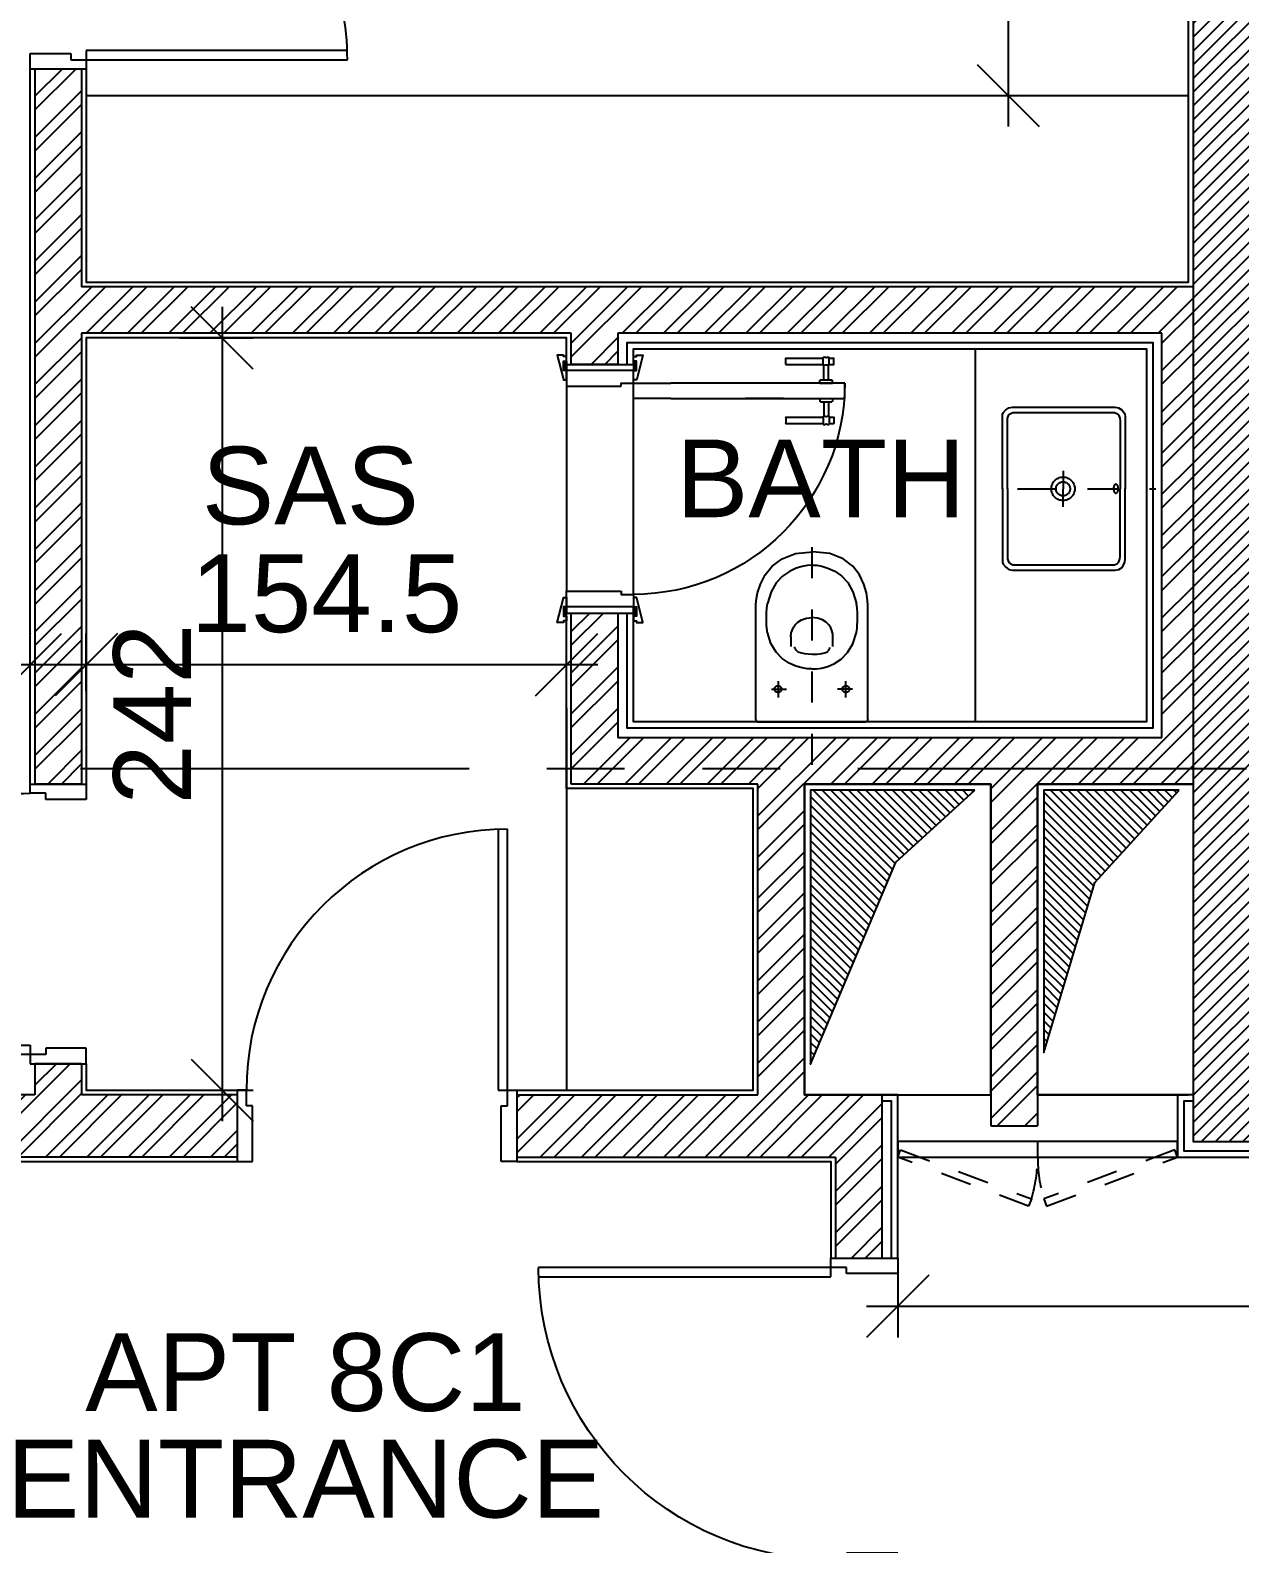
# Model space of a CAD drawing. Extents: x 83 to 143.2, y -2.6 to 70.8.
# Drawn here: x 99.488 to 103.378, y 10.356 to 15.225 of the extents above; entities that cross this region are included whole.
import ezdxf
from ezdxf.enums import TextEntityAlignment as Align

# ---------------------------------------------------------------- set-up
doc = ezdxf.new("R2010")
doc.units = 0
doc.header["$MEASUREMENT"] = 0
doc.header["$PDMODE"] = 3
doc.header["$PDSIZE"] = 0.3
for name, pattern in [('AXIS_100$0$A-AXIS$0$PHANTOM', [2.5, 1.25, -0.25, 0.25, -0.25, 0.25, -0.25]), ('CENTER', [2, 1.25, -0.25, 0.25, -0.25]), ('DASHDOTX2', [50.8, 25.4, -12.7, 0, -12.7]), ('HIDDEN2', [0.1875, 0.125, -0.0625])]:
    doc.linetypes.add(name, pattern=pattern)
doc.layers.get('0').update_dxf_attribs({"linetype": 'CONTINUOUS'})
doc.layers.get('DEFPOINTS').update_dxf_attribs({"linetype": 'CONTINUOUS'})
for name, color, linetype in [('A-AXIS-SANITARY', 10, 'DASHDOTX2'), ('A-closet', 252, 'CONTINUOUS'), ('a-dim', 3, 'CONTINUOUS'), ('A-DOORS', 1, 'CONTINUOUS'), ('A-FLOR-PFIX', 61, 'CONTINUOUS'), ('A-HATCH-CONC', 8, 'CONTINUOUS'), ('A-HATCH-WALL', 8, 'CONTINUOUS'), ('A-NOMENCLATURE', 3, 'CONTINUOUS'), ('A-PLASTER', 8, 'CONTINUOUS'), ('A-PORTE', 1, 'CONTINUOUS'), ('A-proj-wood', 5, 'CONTINUOUS'), ('A-PROJECTION', 9, 'CONTINUOUS'), ('A-SANIT', 95, 'CONTINUOUS'), ('A-sect-marble', 1, 'CONTINUOUS'), ('A-SECT-TILE', 12, 'CONTINUOUS'), ('a-shaft', 251, 'CONTINUOUS'), ('A-WALL', 4, 'CONTINUOUS'), ('AXIS_100$0$A-AXIS-100', 10, 'AXIS_100$0$A-AXIS$0$PHANTOM'), ('S-8TH$0$A-SHAFT 7-8', 8, 'CONTINUOUS'), ('S-8TH$0$A-STR 7-8TH', 2, 'CONTINUOUS')]:
    doc.layers.add(name, color=color, linetype=linetype)
doc.styles.add('A100-STEXT', font='ARIAL.TTF', dxfattribs={"height": 0.25})
doc.dimstyles.new('A100-DIM', dxfattribs={"dimtxt": 0.25, "dimasz": 0.2, "dimexe": 0.1, "dimexo": 0.3, "dimgap": 0.1, "dimtad": 1, "dimlfac": 100, "dimrnd": 0.5, "dimdsep": 46, "dimtxsty": 'A100-STEXT', "dimblk1": 'OBLIQUE', "dimblk2": 'OBLIQUE', "dimsah": 1, "dimcen": -0.05, "dimdle": 0.1, "dimclrd": 15, "dimclre": 15, "dimclrt": 256, "dimadec": 0, "dimazin": 0, "dimtfac": 0.28, "dimtix": 1, "dimtmove": 2, "dimatfit": 3, "dimldrblk": 'OBLIQUE', "dimfxl": 0, "dimtolj": 1, "dimarcsym": 0})
pattern_1 = [(45, (91.64942, -3e-10), (-0.06629126, 0.06629126), []), (45, (91.69362, -3e-10), (-0.06629126, 0.06629126), [])]
pattern_2 = [(315, (91.649424, -3e-10), (0.014142136, 0.014142136), [])]

# ---------------------------------------------------------------- blocks, each defined once
blk = doc.blocks.new('P90E18D')
at = {"layer": 'A-PORTE'}
for p, q in [((0, 0), (0.05, 0)), ((0, -0.18), (0, 0)), ((0.05, 0), (0.05, -0.13)), ((0.9, 0), (0.85, 0)), ((0.85, 0), (0.85, -0.13)), ((0.9, -0.18), (0.9, 0)), ((0.05, -0.13), (0.03, -0.13)), ((0.03, -0.13), (0.03, -0.18)), ((0.85, -0.13), (0.87, -0.13)), ((0.87, -0.13), (0.87, -0.18)), ((0.03, -0.18), (0, -0.18)), ((0.06, -0.18), (0.02, -0.18)), ((0.03, -0.18), (0.03, -1.02)), ((0.06, -1.02), (0.06, -0.18)), ((0.87, -0.18), (0.9, -0.18))]:
    blk.add_line(p, q, dxfattribs=at)
blk.add_arc((0.03, -0.18), 0.84, 270, 360, dxfattribs=at)
blk = doc.blocks.new('P90E23D')
at = {"layer": 'A-PORTE'}
for p, q in [((0, 0), (0, -0.05)), ((0.23, 0), (0, 0)), ((0.23, -0.03), (0.23, 0)), ((0.18, -0.05), (0.18, -0.03)), ((0.18, -0.03), (0.23, -0.03)), ((0, -0.05), (0.18, -0.05)), ((0, -0.9), (0, -0.85)), ((0, -0.85), (0.18, -0.85)), ((0.18, -0.85), (0.18, -0.87)), ((0.18, -0.87), (0.23, -0.87)), ((1.07, -0.84), (0.23, -0.84)), ((0.23, -0.84), (0.23, -0.88)), ((0.23, -0.87), (1.07, -0.87)), ((0.23, -0.87), (0.23, -0.9)), ((0.23, -0.9), (0, -0.9))]:
    blk.add_line(p, q, dxfattribs=at)
blk.add_arc((0.23, -0.87), 0.84, 0, 90, dxfattribs=at)
blk = doc.blocks.new('P100E21.5D')
at = {"layer": 'A-PORTE'}
for p, q in [((0.03, 0.215), (0.03, 1.155)), ((0.06, 1.155), (0.06, 0.215)), ((0.03, 0.215), (0, 0.215)), ((0, 0.215), (0, 0)), ((0.06, 0.215), (0.02, 0.215)), ((0.03, 0.165), (0.03, 0.215)), ((0.97, 0.215), (1, 0.215)), ((0.97, 0.165), (0.97, 0.215)), ((1, 0.215), (1, 0)), ((0.05, 0.165), (0.03, 0.165)), ((0.05, 0), (0.05, 0.165)), ((0.95, 0), (0.95, 0.165)), ((0.95, 0.165), (0.97, 0.165)), ((0, 0), (0.05, 0)), ((1, 0), (0.95, 0))]:
    blk.add_line(p, q, dxfattribs=at)
blk.add_arc((0.03, 0.215), 0.94, 0, 90, dxfattribs=at)
blk = doc.blocks.new('A$C3DEF75EA')
at = {"layer": 'A-DOORS'}
for p, q in [((-0.19, 0.63), (-0.19, 0.6445)), ((-0.1705, 0.645), (-0.1895, 0.645)), ((-0.17, 0.63), (-0.17, 0.6445)), ((-0.12, 0.602), (-0.12, 0.638)), ((-0.11, 0.64), (-0.118, 0.64)), ((-0.11, 0.68), (-0.06, 0.68)), ((-0.11, 0.56), (-0.11, 0.68)), ((-0.11, 0.6), (-0.11, 0.64)), ((-0.06, 0.68), (-0.06, 0.56)), ((-0.06, 0.64), (-0.052, 0.64)), ((-0.06, 0.6), (-0.06, 0.64)), ((-0.05, 0.602), (-0.05, 0.638)), ((0, 0.63), (0, 0.6445)), ((0.0005, 0.645), (0.0195, 0.645)), ((0.02, 0.63), (0.02, 0.6445)), ((-0.167, 0.63), (-0.193, 0.63)), ((-0.193, 0.625), (-0.193, 0.63)), ((-0.193, 0.61), (-0.193, 0.615)), ((-0.167, 0.61), (-0.193, 0.61)), ((-0.19, 0.4905), (-0.19, 0.61)), ((-0.17, 0.4905), (-0.17, 0.61)), ((-0.167, 0.6275), (-0.167, 0.63)), ((-0.12, 0.6275), (-0.167, 0.6275)), ((-0.167, 0.61), (-0.167, 0.6125)), ((-0.12, 0.6125), (-0.167, 0.6125)), ((-0.11, 0.6), (-0.118, 0.6)), ((-0.06, 0.6), (-0.052, 0.6)), ((-0.05, 0.6275), (-0.003, 0.6275)), ((-0.05, 0.6125), (-0.003, 0.6125)), ((-0.003, 0.63), (0.023, 0.63)), ((-0.003, 0.6275), (-0.003, 0.63)), ((-0.003, 0.61), (-0.003, 0.6125)), ((-0.003, 0.61), (0.023, 0.61)), ((0, 0.4905), (0, 0.61)), ((0.02, 0.4905), (0.02, 0.61)), ((0.023, 0.625), (0.023, 0.63)), ((0.023, 0.61), (0.023, 0.615)), ((-0.11, 0.12), (-0.11, 0.56)), ((-0.06, 0.56), (-0.06, 0.12)), ((-0.1705, 0.49), (-0.1895, 0.49)), ((0.0005, 0.49), (0.0195, 0.49)), ((-0.11, 0.483), (-0.11, 0.36)), ((-0.06, 0.483), (-0.06, 0.36)), ((-0.11, 0.12), (-0.11, 0)), ((-0.06, 0), (-0.06, 0.12)), ((-0.809, 0), (-0.781, 0.009)), ((-0.809, 0.009), (-0.781, 0)), ((0.009, 0), (-0.019, 0.009)), ((0.009, 0.009), (-0.019, 0)), ((-0.11, 0), (-0.06, 0)), ((-0.809, -0.215), (-0.781, -0.224)), ((-0.809, -0.224), (-0.781, -0.215)), ((0.009, -0.215), (-0.019, -0.224)), ((0.009, -0.224), (-0.019, -0.215))]:
    blk.add_line(p, q, dxfattribs=at)
at = {"layer": 'A-DOORS', "color": 8}
for p, q in [((-0.74, 0), (-0.06, 0)), ((-0.07, -0.215), (-0.73, -0.215))]:
    blk.add_line(p, q, dxfattribs=at)
at = {"layer": 'A-DOORS'}
for points in [[(-0.81, 0), (-0.825, 0), (-0.825, 0.01), (-0.83, 0.01), (-0.83, 0.03), (-0.7518, 0.0104, -0.381769), (-0.75, 0.0084), (-0.75, 0), (-0.78, 0), (-0.78, 0.01), (-0.81, 0.01), (-0.81, 0)], [(0.01, 0), (0.025, 0), (0.025, 0.01), (0.03, 0.01), (0.03, 0.03), (-0.0482, 0.0104, 0.381769), (-0.05, 0.0084), (-0.05, 0), (-0.02, 0), (-0.02, 0.01), (0.01, 0.01), (0.01, 0)], [(-0.81, -0.215), (-0.825, -0.215), (-0.825, -0.225), (-0.83, -0.225), (-0.83, -0.245), (-0.7518, -0.2254, 0.381769), (-0.75, -0.2234), (-0.75, -0.215), (-0.78, -0.215), (-0.78, -0.225), (-0.81, -0.225), (-0.81, -0.215)], [(0.01, -0.215), (0.025, -0.215), (0.025, -0.225), (0.03, -0.225), (0.03, -0.245), (-0.0482, -0.2254, -0.381769), (-0.05, -0.2234), (-0.05, -0.215), (-0.02, -0.215), (-0.02, -0.225), (0.01, -0.225), (0.01, -0.215)]]:
    blk.add_lwpolyline(points, format="xyb", dxfattribs=at)
for points in [[(-0.809, 0), (-0.781, 0), (-0.781, 0.009), (-0.809, 0.009)], [(0.009, 0), (-0.019, 0), (-0.019, 0.009), (0.009, 0.009)], [(-0.809, -0.215), (-0.781, -0.215), (-0.781, -0.224), (-0.809, -0.224)], [(0.009, -0.215), (-0.019, -0.215), (-0.019, -0.224), (0.009, -0.224)]]:
    blk.add_lwpolyline(points, close=True, dxfattribs=at)
for points in [[(-0.8, -0.215), (-0.8, 0), (-0.78, 0), (-0.78, -0.215), (-0.8, -0.215)], [(-0.73, -0.04), (-0.74, -0.04), (-0.74, 0), (-0.78, 0)], [(-0.78, 0), (-0.78, -0.215), (-0.73, -0.215), (-0.73, -0.04)], [(0, -0.215), (0, 0), (-0.02, 0), (-0.02, -0.215), (0, -0.215)], [(-0.07, -0.04), (-0.06, -0.04), (-0.06, 0), (-0.02, 0)], [(-0.02, 0), (-0.02, -0.215), (-0.07, -0.215), (-0.07, -0.04)]]:
    blk.add_lwpolyline(points, dxfattribs=at)
blk.add_arc((-0.0597, -0.0003), 0.6803, 90.0254, 179.9746, dxfattribs=at)
for centre, major_axis, start_param, end_param in [((-0.1895, 0.6445), (-0.000354, 0.000354), -0.785398, 0.785398), ((-0.1705, 0.6445), (0.000354, 0.000354), 5.497787, 7.068583), ((-0.118, 0.638), (-0.00141, 0.00141), -0.785398, 0.785398), ((-0.052, 0.638), (0.00141, 0.00141), 5.497787, 7.068583), ((0.0005, 0.6445), (-0.000354, 0.000354), -0.785398, 0.785398), ((0.0195, 0.6445), (0.000354, 0.000354), 5.497787, 7.068583), ((-0.2006, 0.62), (0.00642, 0.00642), 4.914874, 6.080701), ((-0.149, 0.62), (0.0138, 0.0138), 1.961403, 2.750986), ((-0.118, 0.602), (0.00141, 0.00141), 2.356194, 3.926991), ((-0.052, 0.602), (-0.00141, 0.00141), 2.356194, 3.926991), ((-0.021, 0.62), (0.0138, 0.0138), 5.102996, 5.892578), ((0.0306, 0.62), (0.00642, 0.00642), 1.773281, 2.939108), ((-0.1895, 0.4905), (0.000354, 0.000354), 2.356194, 3.926991), ((-0.1705, 0.4905), (-0.000354, 0.000354), 2.356194, 3.926991), ((0.0005, 0.4905), (0.000354, 0.000354), 2.356194, 3.926991), ((0.0195, 0.4905), (-0.000354, 0.000354), 2.356194, 3.926991)]:
    blk.add_ellipse(centre, major_axis=major_axis, ratio=1, start_param=start_param, end_param=end_param, dxfattribs=at)
blk = doc.blocks.new('A$C4412624D')
for points in [[(-363.316505, 205.931824, 0), (-369.377186, 205.812927, 0), (-385.619804, 204.401184, 0), (-409.135235, 200.113983, 0), (-437.014357, 191.368836, 0), (-466.348038, 176.583069, 0), (-494.227158, 154.174194, 0), (-517.742592, 122.559601, 0), (-533.985207, 80.156738, 0), (-540.045876, 25.382996, 0)], [(-7.305237, 205.931824, 0), (-19.51413, 205.931824, 0), (-52.233948, 205.931824, 0), (-99.604431, 205.931824, 0), (-155.76532, 205.931824, 0), (-214.856354, 205.931793, 0), (-271.017242, 205.931793, 0), (-318.387726, 205.931793, 0), (-351.107536, 205.931763, 0), (-363.316406, 205.931763, 0)], [(-7.305237, 205.931824, 0), (-7.054718, 205.891724, 0), (-6.383331, 205.746399, 0), (-5.411285, 205.458283, 0), (-4.258881, 204.989777, 0), (-3.046356, 204.303314, 0), (-1.893951, 203.361298, 0), (-0.921936, 202.126221, 0), (-0.250519, 200.560455, 0), (0, 198.626465, 0)], [(-0.000031, 198.626618, 0), (-0.000031, 186.942688, 0), (-0.000031, 155.629791, 0), (-0.000031, 110.296204, 0), (-0.000031, 56.550171, 0), (0, 0, 0), (0, -53.746025, 0), (0, -99.079628, 0), (0.000031, -130.392528, 0), (0.000031, -142.076446, 0)], [(-497.934326, 27.701111, 0), (-497.803253, 31.697464, 0), (-496.723526, 42.562134, 0), (-493.665352, 58.608521, 0), (-487.598946, 78.150055, 0), (-477.494526, 99.500153, 0), (-462.322313, 120.972229, 0), (-441.052518, 140.879669, 0), (-412.655359, 157.53595, 0), (-376.101051, 169.254425, 0)], [(-283.871368, 169.254578, 0), (-285.531082, 169.495087, 0), (-290.24971, 170.096344, 0), (-297.636414, 170.87796, 0), (-307.300392, 171.659577, 0), (-318.850838, 172.260834, 0), (-331.896935, 172.501343, 0), (-346.047874, 172.200714, 0), (-360.912849, 171.17862, 0), (-376.101044, 169.254608, 0)], [(-167.899292, 27.713638, 0), (-167.94632, 31.783478, 0), (-168.779755, 42.831787, 0), (-171.43811, 59.116745, 0), (-176.960022, 78.896546, 0), (-186.383972, 100.429382, 0), (-200.748535, 121.973389, 0), (-221.092255, 141.786835, 0), (-248.453674, 158.127808, 0), (-283.871368, 169.254547, 0)], [(-93.019531, 135.467438, 0), (-93.196075, 137.437134, 0), (-93.705109, 139.291046, 0), (-94.515656, 140.998169, 0), (-95.596771, 142.527588, 0), (-96.917511, 143.848328, 0), (-98.446899, 144.929444, 0), (-100.154022, 145.740021, 0), (-102.007935, 146.249054, 0), (-103.977631, 146.425629, 0), (-103.977631, 146.425537, 0), (-105.947327, 146.248993, 0), (-107.801239, 145.73996, 0), (-109.508362, 144.929413, 0), (-111.03775, 143.848328, 0), (-112.358459, 142.527588, 0), (-113.439575, 140.99823, 0), (-114.250092, 139.291107, 0), (-114.759094, 137.437256, 0), (-114.935638, 135.46759, 0), (-114.93573, 135.467438, 0), (-114.759186, 133.497742, 0), (-114.250153, 131.643829, 0), (-113.439606, 129.936707, 0), (-112.35849, 128.407288, 0), (-111.03775, 127.086548, 0), (-109.508362, 126.005432, 0), (-107.801239, 125.194855, 0), (-105.947327, 124.685822, 0), (-103.977631, 124.509247, 0), (-103.977631, 124.509339, 0), (-102.007935, 124.685883, 0), (-100.154022, 125.194916, 0), (-98.446899, 126.005463, 0), (-96.917511, 127.086548, 0), (-95.596802, 128.407288, 0), (-94.515686, 129.936646, 0), (-93.70517, 131.643768, 0), (-93.196167, 133.49762, 0), (-93.019623, 135.467285, 0)], [(-103.977631, 156.470307, 0), (-103.977631, 154.841889, 0), (-103.977631, 150.477722, 0), (-103.977631, 144.159454, 0), (-103.977631, 136.668732, 0), (-103.977661, 128.787171, 0), (-103.977661, 121.296448, 0), (-103.977661, 114.97818, 0), (-103.977692, 110.614014, 0), (-103.977692, 108.985626, 0)], [(-128.633087, 134.554077, 0), (-126.879395, 134.554077, 0), (-122.179504, 134.554077, 0), (-115.375183, 134.554077, 0), (-107.308197, 134.554077, 0), (-98.820343, 134.554108, 0), (-90.753357, 134.554108, 0), (-83.949036, 134.554108, 0), (-79.249146, 134.554138, 0), (-77.495453, 134.554138, 0)], [(-239.127029, 93.496338, 0), (-244.453003, 93.570557, 0), (-249.945557, 93.674713, 0), (-255.392944, 93.798554, 0), (-260.583328, 93.931671, 0), (-265.304947, 94.063751, 0), (-269.345993, 94.184479, 0), (-272.494675, 94.283508, 0), (-274.5392, 94.350495, 0), (-275.267776, 94.375122, 0), (-275.267746, 94.375122, 0), (-277.177994, 94.160919, 0), (-282.297455, 93.202637, 0), (-289.709213, 91.026795, 0), (-298.496338, 87.159912, 0), (-307.741928, 81.128479, 0), (-316.529068, 72.45903, 0), (-323.940826, 60.67807, 0), (-329.060295, 45.312103, 0), (-330.970551, 25.887634, 0)], [(-222.988953, 73.828949, 0), (-223.338638, 74.133179, 0), (-224.304276, 74.948532, 0), (-225.760712, 76.128952, 0), (-227.582809, 77.528443, 0), (-229.645447, 79.000946, 0), (-231.823486, 80.400421, 0), (-233.99176, 81.580872, 0), (-236.025146, 82.39621, 0), (-237.798523, 82.70047, 0)], [(-222.988953, 73.828949, 0), (-222.415253, 72.286972, 0), (-220.969742, 67.851441, 0), (-219.065781, 60.807938, 0), (-217.11673, 51.442078, 0), (-215.53595, 40.039414, 0), (-214.736816, 26.885574, 0), (-215.132675, 12.266113, 0), (-217.136887, -3.533356, 0), (-221.162842, -20.227234, 0)], [(-363.316505, -149.381658, 0), (-369.377186, -149.461094, 0), (-385.619804, -148.580885, 0), (-409.135235, -145.063267, 0), (-437.014357, -137.230472, 0), (-466.348038, -123.404728, 0), (-494.227158, -101.908272, 0), (-517.742592, -71.063339, 0), (-533.985207, -29.192154, 0), (-540.045876, 25.383057, 0)], [(-497.934326, 27.701111, 0), (-497.877174, 23.658875, 0), (-496.982231, 12.679642, 0), (-494.164284, -3.515335, 0), (-488.338104, -23.204819, 0), (-478.41848, -44.667587, 0), (-463.320183, -66.182388, 0), (-441.957998, -86.028, 0), (-413.246702, -102.483177, 0), (-376.101074, -113.826691, 0)], [(-239.127029, -38.068466, 0), (-244.453003, -38.14267, 0), (-249.945557, -38.246841, 0), (-255.392944, -38.370651, 0), (-260.583328, -38.503769, 0), (-265.304947, -38.635849, 0), (-269.345993, -38.756561, 0), (-272.494675, -38.855591, 0), (-274.5392, -38.922577, 0), (-275.267776, -38.947189, 0), (-275.267746, -38.947235, 0), (-277.177994, -38.733047, 0), (-282.297455, -37.774811, 0), (-289.709213, -35.599045, 0), (-298.496338, -31.732208, 0), (-307.741928, -25.700821, 0), (-316.529068, -17.031387, 0), (-323.940826, -5.250381, 0), (-329.060295, 10.115692, 0), (-330.970551, 29.540344, 0)], [(-167.899292, 27.713638, 0), (-167.835449, 23.744888, 0), (-168.391693, 12.949295, 0), (-170.689728, -3.00711, 0), (-175.851273, -22.458359, 0), (-184.998032, -43.738403, 0), (-199.251709, -65.181274, 0), (-219.733994, -85.120949, 0), (-247.56662, -101.891426, 0), (-283.871277, -113.826691, 0)], [(-221.162796, -20.227218, 0), (-221.512482, -20.531448, 0), (-222.478119, -21.346786, 0), (-223.934555, -22.527222, 0), (-225.756668, -23.926681, 0), (-227.819305, -25.39917, 0), (-229.99733, -26.79863, 0), (-232.165619, -27.97905, 0), (-234.19902, -28.794388, 0), (-235.972382, -29.098617, 0)], [(-128.633087, -79.126785, 0), (-126.879395, -79.126785, 0), (-122.179504, -79.126785, 0), (-115.375183, -79.126785, 0), (-107.308197, -79.126793, 0), (-98.820343, -79.126793, 0), (-90.753357, -79.1268, 0), (-83.949036, -79.1268, 0), (-79.249146, -79.126808, 0), (-77.495453, -79.126816, 0)], [(-93.019531, -80.039558, 0), (-93.196075, -78.069855, 0), (-93.705109, -76.215965, 0), (-94.515656, -74.508842, 0), (-95.596771, -72.979439, 0), (-96.917511, -71.658707, 0), (-98.446899, -70.577591, 0), (-100.154022, -69.767044, 0), (-102.007935, -69.258026, 0), (-103.977631, -69.081474, 0), (-103.977631, -69.081459, 0), (-105.947327, -69.258011, 0), (-107.801239, -69.767036, 0), (-109.508362, -70.577583, 0), (-111.03775, -71.658699, 0), (-112.358459, -72.979431, 0), (-113.439575, -74.508835, 0), (-114.250092, -76.21595, 0), (-114.759094, -78.069839, 0), (-114.935638, -80.039543, 0), (-114.93573, -80.039558, 0), (-114.759186, -82.009262, 0), (-114.250153, -83.863159, 0), (-113.439606, -85.570282, 0), (-112.35849, -87.099686, 0), (-111.03775, -88.420425, 0), (-109.508362, -89.501541, 0), (-107.801239, -90.312088, 0), (-105.947327, -90.821113, 0), (-103.977631, -90.997673, 0), (-103.977631, -90.997658, 0), (-102.007935, -90.821106, 0), (-100.154022, -90.31208, 0), (-98.446899, -89.501533, 0), (-96.917511, -88.420418, 0), (-95.596802, -87.099678, 0), (-94.515686, -85.570274, 0), (-93.70517, -83.863144, 0), (-93.196167, -82.009254, 0), (-93.019623, -80.039543, 0)], [(-103.977631, -101.042419, 0), (-103.977631, -99.414001, 0), (-103.977631, -95.049827, 0), (-103.977631, -88.731552, 0), (-103.977631, -81.240814, 0), (-103.977661, -73.359253, 0), (-103.977661, -65.868515, 0), (-103.977661, -59.550239, 0), (-103.977692, -55.186066, 0), (-103.977692, -53.557648, 0)], [(-283.871368, -113.826683, 0), (-285.531082, -114.067184, 0), (-290.24971, -114.668434, 0), (-297.636414, -115.450065, 0), (-307.300392, -116.231693, 0), (-318.850838, -116.832943, 0), (-331.896935, -117.073444, 0), (-346.047874, -116.772819, 0), (-360.912849, -115.750694, 0), (-376.101044, -113.826691, 0)], [(-7.305237, -149.381658, 0), (-7.054718, -149.341568, 0), (-6.383331, -149.196247, 0), (-5.411285, -148.908123, 0), (-4.258881, -148.439623, 0), (-3.046356, -147.753174, 0), (-1.893951, -146.811207, 0), (-0.921936, -145.576141, 0), (-0.250519, -144.010414, 0), (0, -142.076446, 0)], [(-7.305237, -149.381658, 0), (-19.51413, -149.381658, 0), (-52.233948, -149.381658, 0), (-99.604431, -149.381658, 0), (-155.76532, -149.381658, 0), (-214.856354, -149.38166, 0), (-271.017242, -149.38166, 0), (-318.387726, -149.38166, 0), (-351.107536, -149.381662, 0), (-363.316406, -149.381662, 0)]]:
    blk.add_polyline3d(points)
at = {"layer": 'A-AXIS-SANITARY', "linetype": 'CENTER', "ltscale": 0.1}
blk.add_line((136.288241, 26.88557), (-721.794139, 26.885582), dxfattribs=at)
blk = doc.blocks.new('A$C6D442EC4')
at = {"layer": 'A-AXIS-SANITARY', "linetype": 'CENTER', "ltscale": 0.1}
blk.add_line((-0.0027, 0.3461), (-0.0027, -0.0992), dxfattribs=at)
at = {"layer": 'A-FLOR-PFIX', "ltscale": 0.5}
for points in [[(-0.0025, 0.3948), (-0.0051, 0.3948), (-0.0125, 0.3948), (-0.0239, 0.3948), (-0.0388, 0.3948), (-0.0564, 0.3948), (-0.076, 0.3948), (-0.1187, 0.3948), (-0.1614, 0.3948), (-0.181, 0.3948), (-0.1986, 0.3948), (-0.2135, 0.3948), (-0.225, 0.3948), (-0.2323, 0.3948), (-0.235, 0.3948), (-0.2405, 0.394), (-0.246, 0.3919), (-0.2556, 0.3842), (-0.2625, 0.3736), (-0.2651, 0.362), (-0.2651, 0.361), (-0.2651, 0.3583), (-0.2651, 0.3538), (-0.2651, 0.3478), (-0.2651, 0.3316), (-0.2651, 0.3105), (-0.2651, 0.2855), (-0.2651, 0.2577), (-0.2651, 0.1972), (-0.2651, 0.1367), (-0.2651, 0.1088), (-0.2651, 0.0839), (-0.2651, 0.0628), (-0.2651, 0.0466), (-0.2651, 0.0405), (-0.2651, 0.0361), (-0.2651, 0.0333), (-0.2651, 0.0324), (-0.2626, 0.0199), (-0.2557, 0.0096), (-0.2448, 0.0026), (-0.2379, 0.0007), (-0.2303, 0), (-0.2278, 0), (-0.2205, 0), (-0.2093, 0), (-0.1947, 0), (-0.1775, 0), (-0.1582, 0), (-0.1164, 0), (-0.0746, 0), (-0.0553, 0), (-0.0381, 0), (-0.0235, 0), (-0.0123, 0), (-0.005, 0), (-0.0025, 0)], [(-0.0026, 0.3948), (0, 0.3948), (0.0074, 0.3948), (0.0188, 0.3948), (0.0337, 0.3948), (0.0513, 0.3948), (0.0709, 0.3948), (0.1136, 0.3948), (0.1563, 0.3948), (0.176, 0.3948), (0.1936, 0.3948), (0.2084, 0.3948), (0.2199, 0.3948), (0.2273, 0.3948), (0.2299, 0.3948), (0.2355, 0.394), (0.2409, 0.3919), (0.2506, 0.3842), (0.2574, 0.3736), (0.26, 0.362), (0.26, 0.361), (0.26, 0.3583), (0.26, 0.3538), (0.26, 0.3478), (0.26, 0.3316), (0.26, 0.3105), (0.26, 0.2856), (0.26, 0.2578), (0.26, 0.1974), (0.26, 0.137), (0.26, 0.1092), (0.26, 0.0843), (0.26, 0.0632), (0.26, 0.047), (0.26, 0.041), (0.26, 0.0366), (0.26, 0.0338), (0.26, 0.0329), (0.2574, 0.0212), (0.2506, 0.0106), (0.2409, 0.003), (0.2355, 0.0008), (0.2299, 0), (0.2273, 0), (0.2199, 0), (0.2084, 0), (0.1936, 0), (0.176, 0), (0.1563, 0), (0.1136, 0), (0.0709, 0), (0.0513, 0), (0.0337, 0), (0.0188, 0), (0.0074, 0), (0, 0), (-0.0026, 0)], [(-0.0025, 0.3784), (-0.0049, 0.3784), (-0.0118, 0.3784), (-0.0226, 0.3784), (-0.0366, 0.3784), (-0.0531, 0.3784), (-0.0715, 0.3784), (-0.1116, 0.3784), (-0.1517, 0.3784), (-0.1701, 0.3784), (-0.1867, 0.3784), (-0.2006, 0.3784), (-0.2114, 0.3784), (-0.2183, 0.3784), (-0.2208, 0.3784), (-0.2288, 0.3778), (-0.2351, 0.3761), (-0.2399, 0.3735), (-0.2434, 0.37), (-0.2472, 0.361), (-0.2481, 0.3502), (-0.2481, 0.3493), (-0.2481, 0.3468), (-0.2481, 0.3427), (-0.2481, 0.3371), (-0.2481, 0.322), (-0.2481, 0.3025), (-0.2481, 0.2793), (-0.2481, 0.2535), (-0.2481, 0.1974), (-0.2481, 0.1413), (-0.2481, 0.1155), (-0.2481, 0.0924), (-0.2481, 0.0728), (-0.2481, 0.0577), (-0.2481, 0.0522), (-0.2481, 0.048), (-0.2481, 0.0455), (-0.2481, 0.0446), (-0.2472, 0.0339), (-0.2434, 0.0249), (-0.2399, 0.0214), (-0.2351, 0.0187), (-0.2288, 0.017), (-0.2208, 0.0164), (-0.2183, 0.0164), (-0.2114, 0.0164), (-0.2006, 0.0164), (-0.1867, 0.0164), (-0.1701, 0.0164), (-0.1517, 0.0164), (-0.1116, 0.0164), (-0.0715, 0.0164), (-0.0531, 0.0164), (-0.0366, 0.0164), (-0.0226, 0.0164), (-0.0118, 0.0164), (-0.0049, 0.0164), (-0.0025, 0.0164)], [(-0.0026, 0.3784), (-0.0002, 0.3784), (0.0068, 0.3784), (0.0175, 0.3784), (0.0315, 0.3784), (0.048, 0.3784), (0.0665, 0.3784), (0.1065, 0.3784), (0.1466, 0.3784), (0.1651, 0.3784), (0.1816, 0.3784), (0.1955, 0.3784), (0.2063, 0.3784), (0.2132, 0.3784), (0.2157, 0.3784), (0.2237, 0.3778), (0.23, 0.3761), (0.2348, 0.3735), (0.2383, 0.37), (0.2421, 0.361), (0.243, 0.3502), (0.243, 0.3493), (0.243, 0.3468), (0.243, 0.3427), (0.243, 0.3371), (0.243, 0.322), (0.243, 0.3025), (0.243, 0.2793), (0.243, 0.2535), (0.243, 0.1974), (0.243, 0.1413), (0.243, 0.1155), (0.243, 0.0924), (0.243, 0.0728), (0.243, 0.0577), (0.243, 0.0522), (0.243, 0.048), (0.243, 0.0455), (0.243, 0.0446), (0.2421, 0.0339), (0.2383, 0.0249), (0.2348, 0.0214), (0.23, 0.0187), (0.2237, 0.017), (0.2157, 0.0164), (0.2132, 0.0164), (0.2063, 0.0164), (0.1955, 0.0164), (0.1816, 0.0164), (0.1651, 0.0164), (0.1466, 0.0164), (0.1065, 0.0164), (0.0665, 0.0164), (0.048, 0.0164), (0.0315, 0.0164), (0.0175, 0.0164), (0.0068, 0.0164), (-0.0002, 0.0164), (-0.0026, 0.0164)], [(-0.0408, 0.1997), (-0.0406, 0.2035), (-0.04, 0.2073), (-0.0391, 0.2109), (-0.0378, 0.2144), (-0.0362, 0.2176), (-0.0343, 0.2208), (-0.0322, 0.2237), (-0.0297, 0.2263), (-0.0271, 0.2288), (-0.0242, 0.2309), (-0.021, 0.2328), (-0.0177, 0.2344), (-0.0143, 0.2357), (-0.0107, 0.2366), (-0.0069, 0.2372), (-0.0031, 0.2374), (0.0008, 0.2372), (0.0045, 0.2366), (0.0081, 0.2357), (0.0116, 0.2344), (0.0149, 0.2328), (0.018, 0.2309), (0.0209, 0.2288), (0.0236, 0.2263), (0.026, 0.2237), (0.0282, 0.2208), (0.0301, 0.2176), (0.0317, 0.2144), (0.0329, 0.2109), (0.0339, 0.2073), (0.0344, 0.2035), (0.0346, 0.1997), (0.0344, 0.1958), (0.0339, 0.1921), (0.0329, 0.1885), (0.0317, 0.185), (0.0301, 0.1817), (0.0282, 0.1786), (0.026, 0.1757), (0.0236, 0.173), (0.0209, 0.1706), (0.018, 0.1684), (0.0149, 0.1665), (0.0116, 0.1649), (0.0081, 0.1637), (0.0045, 0.1627), (0.0008, 0.1622), (-0.0031, 0.162), (-0.0069, 0.1622), (-0.0107, 0.1627), (-0.0143, 0.1637), (-0.0177, 0.1649), (-0.021, 0.1665), (-0.0242, 0.1684), (-0.0271, 0.1706), (-0.0297, 0.173), (-0.0322, 0.1757), (-0.0343, 0.1786), (-0.0362, 0.1817), (-0.0378, 0.185), (-0.0391, 0.1885), (-0.04, 0.1921), (-0.0406, 0.1958), (-0.0408, 0.1997), (-0.0408, 0.1997)], [(-0.0257, 0.1997), (-0.0256, 0.202), (-0.0252, 0.2042), (-0.0247, 0.2064), (-0.0239, 0.2085), (-0.023, 0.2105), (-0.0218, 0.2123), (-0.0205, 0.2141), (-0.0191, 0.2157), (-0.0175, 0.2171), (-0.0157, 0.2184), (-0.0139, 0.2196), (-0.0119, 0.2205), (-0.0098, 0.2213), (-0.0076, 0.2218), (-0.0054, 0.2222), (-0.0031, 0.2223), (-0.0008, 0.2222), (0.0015, 0.2218), (0.0037, 0.2213), (0.0057, 0.2205), (0.0077, 0.2196), (0.0096, 0.2184), (0.0113, 0.2171), (0.0129, 0.2157), (0.0144, 0.2141), (0.0157, 0.2123), (0.0168, 0.2105), (0.0178, 0.2085), (0.0185, 0.2064), (0.0191, 0.2042), (0.0194, 0.202), (0.0196, 0.1997), (0.0194, 0.1974), (0.0191, 0.1951), (0.0185, 0.1929), (0.0178, 0.1909), (0.0168, 0.1889), (0.0157, 0.187), (0.0144, 0.1853), (0.0129, 0.1837), (0.0113, 0.1822), (0.0096, 0.1809), (0.0077, 0.1798), (0.0057, 0.1788), (0.0037, 0.1781), (0.0015, 0.1775), (-0.0008, 0.1772), (-0.0031, 0.1771), (-0.0054, 0.1772), (-0.0076, 0.1775), (-0.0098, 0.1781), (-0.0119, 0.1788), (-0.0139, 0.1798), (-0.0157, 0.1809), (-0.0175, 0.1822), (-0.0191, 0.1837), (-0.0205, 0.1853), (-0.0218, 0.187), (-0.023, 0.1889), (-0.0239, 0.1909), (-0.0247, 0.1929), (-0.0252, 0.1951), (-0.0256, 0.1974), (-0.0257, 0.1997), (-0.0257, 0.1997)], [(-0.0176, 0.0295), (-0.0176, 0.0302), (-0.0173, 0.0308), (-0.017, 0.0315), (-0.0165, 0.0321), (-0.0158, 0.0326), (-0.0151, 0.0332), (-0.0142, 0.0337), (-0.0132, 0.0341), (-0.011, 0.0349), (-0.0084, 0.0355), (-0.0056, 0.0359), (-0.0026, 0.036), (0.0004, 0.0359), (0.0033, 0.0355), (0.0058, 0.0349), (0.0081, 0.0341), (0.009, 0.0337), (0.0099, 0.0332), (0.0107, 0.0326), (0.0113, 0.0321), (0.0118, 0.0315), (0.0122, 0.0308), (0.0124, 0.0302), (0.0125, 0.0295), (0.0124, 0.0288), (0.0122, 0.0282), (0.0118, 0.0276), (0.0113, 0.027), (0.0107, 0.0264), (0.0099, 0.0258), (0.009, 0.0253), (0.0081, 0.0249), (0.0058, 0.0241), (0.0033, 0.0235), (0.0004, 0.0231), (-0.0026, 0.023), (-0.0056, 0.0231), (-0.0084, 0.0235), (-0.011, 0.0241), (-0.0132, 0.0249), (-0.0142, 0.0253), (-0.0151, 0.0258), (-0.0158, 0.0264), (-0.0165, 0.027), (-0.017, 0.0276), (-0.0173, 0.0282), (-0.0176, 0.0288), (-0.0176, 0.0295), (-0.0176, 0.0295)]]:
    blk.add_lwpolyline(points, dxfattribs=at)
at = {"layer": 'A-SANIT', "ltscale": 0.5}
for points in [[(-0.0614, 0.1997), (-0.0031, 0.1997)], [(0.0553, 0.1997), (-0.0031, 0.1997)]]:
    blk.add_lwpolyline(points, dxfattribs=at)
blk = doc.blocks.new('_OBLIQUE')
at = {"color": 0, "linetype": 'ByBlock'}
blk.add_line((-0.5, -0.5), (0.5, 0.5), dxfattribs=at)
blk = doc.blocks.new('*D146')
at = {"layer": 'a-dim', "color": 15, "lineweight": -2}
for p, q in [((102.633, 20.465), (102.633, 14.915)), ((101.3478, 20.365), (102.733, 20.365)), ((101.3478, 15.015), (102.733, 15.015))]:
    blk.add_line(p, q, dxfattribs=at)
at = {"layer": 'DEFPOINTS', "color": 0}
for p in [(101.0478, 20.365), (101.0478, 15.015), (102.633, 15.015)]:
    blk.add_point(p, dxfattribs=at)
at = {"layer": 'a-dim', "color": 15, "lineweight": -2, "xscale": 0.2, "yscale": 0.2, "zscale": 0.2}
for p, rotation in [((102.633, 20.365), 90), ((102.633, 15.015), 270)]:
    blk.add_blockref('_OBLIQUE', p, dxfattribs=dict(at, rotation=rotation))
at = {"layer": 'a-dim', "insert": (102.4052, 17.69), "char_height": 0.25, "attachment_point": 5, "rotation": 90, "style": 'A100-STEXT'}
blk.add_mtext('\\A1;535', dxfattribs=at)
blk = doc.blocks.new('*D148')
at = {"layer": 'a-dim', "color": 15, "lineweight": -2}
for p, q in [((98.3928, 13.285), (98.3928, 13.284)), ((99.4878, 13.285), (99.4878, 13.284)), ((98.2928, 13.184), (99.5878, 13.184))]:
    blk.add_line(p, q, dxfattribs=at)
at = {"layer": 'DEFPOINTS', "color": 0}
for p in [(99.4878, 13.184), (98.3928, 12.985), (99.4878, 12.985)]:
    blk.add_point(p, dxfattribs=at)
at = {"layer": 'a-dim', "color": 15, "lineweight": -2, "xscale": 0.2, "yscale": 0.2, "zscale": 0.2, "rotation": 180}
blk.add_blockref('_OBLIQUE', (98.3928, 13.184), dxfattribs=at)
at = {"layer": 'a-dim', "color": 15, "lineweight": -2, "xscale": 0.2, "yscale": 0.2, "zscale": 0.2}
blk.add_blockref('_OBLIQUE', (99.4878, 13.184), dxfattribs=at)
at = {"layer": 'a-dim', "insert": (98.9403, 13.4117), "char_height": 0.25, "attachment_point": 5, "style": 'A100-STEXT'}
blk.add_mtext('\\A1;109.5', dxfattribs=at)
blk = doc.blocks.new('*D155')
at = {"layer": 'a-dim', "color": 15, "lineweight": -2}
for p, q in [((99.6678, 13.1), (99.6678, 13.284)), ((101.2128, 13.1), (101.2128, 13.284)), ((99.5678, 13.184), (101.3128, 13.184))]:
    blk.add_line(p, q, dxfattribs=at)
at = {"layer": 'DEFPOINTS', "color": 0}
for p in [(101.2128, 13.184), (99.6678, 12.8), (101.2128, 12.8)]:
    blk.add_point(p, dxfattribs=at)
at = {"layer": 'a-dim', "color": 15, "lineweight": -2, "xscale": 0.2, "yscale": 0.2, "zscale": 0.2, "rotation": 180}
blk.add_blockref('_OBLIQUE', (99.6678, 13.184), dxfattribs=at)
at = {"layer": 'a-dim', "color": 15, "lineweight": -2, "xscale": 0.2, "yscale": 0.2, "zscale": 0.2}
blk.add_blockref('_OBLIQUE', (101.2128, 13.184), dxfattribs=at)
at = {"layer": 'a-dim', "insert": (100.4403, 13.4117), "char_height": 0.25, "attachment_point": 5, "style": 'A100-STEXT'}
blk.add_mtext('\\A1;154.5', dxfattribs=at)
blk = doc.blocks.new('*D156')
at = {"layer": 'a-dim', "color": 15, "lineweight": -2}
for p, q in [((100.105, 14.335), (100.105, 11.715)), ((99.9678, 14.235), (100.205, 14.235)), ((99.9678, 11.815), (100.205, 11.815))]:
    blk.add_line(p, q, dxfattribs=at)
at = {"layer": 'DEFPOINTS', "color": 0}
for p in [(99.6678, 14.235), (99.6678, 11.815), (100.105, 11.815)]:
    blk.add_point(p, dxfattribs=at)
at = {"layer": 'a-dim', "color": 15, "lineweight": -2, "xscale": 0.2, "yscale": 0.2, "zscale": 0.2}
for p, rotation in [((100.105, 14.235), 90), ((100.105, 11.815), 270)]:
    blk.add_blockref('_OBLIQUE', p, dxfattribs=dict(at, rotation=rotation))
at = {"layer": 'a-dim', "insert": (99.8795, 13.025), "char_height": 0.25, "attachment_point": 5, "rotation": 90, "style": 'A100-STEXT'}
blk.add_mtext('\\A1;242', dxfattribs=at)
blk = doc.blocks.new('*D214')
at = {"layer": 'a-dim', "color": 15, "lineweight": -2}
for p, q in [((102.2778, 11.2375), (102.2778, 11.0194)), ((108.3778, 11.2375), (108.3778, 11.0194)), ((108.4778, 11.1194), (102.1778, 11.1194))]:
    blk.add_line(p, q, dxfattribs=at)
at = {"layer": 'DEFPOINTS', "color": 0}
for p in [(102.2778, 11.5375), (108.3778, 11.5375), (102.2778, 11.1194)]:
    blk.add_point(p, dxfattribs=at)
at = {"layer": 'a-dim', "color": 15, "lineweight": -2, "xscale": 0.2, "yscale": 0.2, "zscale": 0.2}
for p, rotation in [((102.2778, 11.1194), 180.0000000027684), ((108.3778, 11.1194), 2.768345552794927e-09)]:
    blk.add_blockref('_OBLIQUE', p, dxfattribs=dict(at, rotation=rotation))
at = {"layer": 'a-dim', "insert": (105.3278, 11.3471), "char_height": 0.25, "attachment_point": 5, "rotation": 0, "style": 'A100-STEXT'}
blk.add_mtext('\\A1;610', dxfattribs=at)

msp = doc.modelspace()

# ---------------------------------------------------------------- hatches: boundary and pattern name
at = {"layer": 'A-HATCH-CONC', "ltscale": 4}
h = msp.add_hatch(dxfattribs=at)
h.set_pattern_fill('ANSI31', color=256, scale=0.25, style=0)
h.set_pattern_definition([(45, (91.649424, -3e-10), (-0.022097087, 0.022097087), [])])
h.paths.add_polyline_path([(103.52779, 17.25), (107.12779, 17.25), (107.12779, 11.65), (107.42779, 11.65), (107.42779, 19.28), (107.12779, 19.28), (107.12779, 17.55), (103.52779, 17.55), (103.52779, 19.28), (103.22779, 19.28), (103.22779, 11.65), (103.52779, 11.65)])
at = {"layer": 'A-HATCH-WALL'}
h = msp.add_hatch(dxfattribs=at)
h.set_pattern_fill('ANSI32', color=256, scale=0.25, style=0)
h.set_pattern_definition(pattern_1)
h.paths.add_polyline_path([(103.22779, 14.4), (99.65279, 14.4), (99.65279, 15.1), (99.50279, 15.1), (99.50279, 12.8), (99.65279, 12.8), (99.65279, 14.25), (101.22779, 14.25), (101.22779, 14.15), (101.37779, 14.15), (101.37779, 14.25), (103.12779, 14.25), (103.12779, 12.95), (101.37779, 12.95), (101.37779, 13.35), (101.22779, 13.35), (101.22779, 12.8), (101.82779, 12.8), (101.82779, 11.8), (101.05279, 11.8), (101.05279, 11.6), (102.07779, 11.6), (102.07779, 11.275), (102.22779, 11.275), (102.22779, 11.8), (101.97779, 11.8), (101.97779, 12.8), (102.57779, 12.8), (102.57779, 11.7), (102.72779, 11.7), (102.72779, 12.8), (103.22779, 12.8)])
h = msp.add_hatch(dxfattribs=at)
h.set_pattern_fill('ANSI32', color=256, scale=0.25, style=0)
h.set_pattern_definition(pattern_1)
h.paths.add_polyline_path([(100.15279, 11.8), (99.65279, 11.8), (99.65279, 11.9), (99.50279, 11.9), (99.50279, 11.8), (95.97779, 11.8), (95.97779, 11.95), (95.57779, 11.95), (95.57779, 11.8), (94.47779, 11.8), (94.47779, 12.525), (94.32779, 12.525), (94.32779, 11.8), (92.57779, 11.8), (92.57779, 12.6), (92.22779, 12.6), (92.22779, 14.15), (94.32779, 14.15), (94.32779, 13.325), (94.47779, 13.325), (94.47779, 14.15), (94.57779, 14.15), (94.57779, 14.3), (94.47779, 14.3), (94.47779, 14.9), (94.32779, 14.9), (94.32779, 14.3), (92.12779, 14.3), (92.12779, 12.5), (92.42779, 12.5), (92.42779, 11.8), (92.12779, 11.8), (92.12779, 11.6), (100.15279, 11.6)])
at = {"layer": 'a-shaft'}
h = msp.add_hatch(dxfattribs=at)
h.set_pattern_fill('_USER', color=256, scale=0.02, angle=315, style=0, pattern_type=0)
h.set_pattern_definition(pattern_2)
h.paths.add_polyline_path([(102.27125, 12.54822), (102.52608, 12.78), (101.99779, 12.78), (101.99779, 11.899)])
h = msp.add_hatch(dxfattribs=at)
h.set_pattern_fill('_USER', color=256, scale=0.02, angle=315, style=0, pattern_type=0)
h.set_pattern_definition(pattern_2)
h.paths.add_polyline_path([(102.91202, 12.48321), (103.18251, 12.78), (102.74779, 12.78), (102.74779, 11.93618)])

# ---------------------------------------------------------------- linework, layer by layer
at = {"layer": 'A-closet'}
for p, q in [((99.66779, 15.015), (103.21279, 15.015)), ((101.21279, 13.04417), (101.21279, 12.07417)), ((101.21279, 12.785), (101.21279, 11.815))]:
    msp.add_line(p, q, dxfattribs=at)
at = {"layer": 'A-DOORS', "ltscale": 4}
msp.add_line((102.72779, 11.65), (102.72779, 11.6), dxfattribs=at)
at = {"layer": 'A-DOORS'}
msp.add_lwpolyline([(103.17779, 11.65), (102.27779, 11.65), (102.27779, 11.6), (103.17779, 11.6)], close=True, dxfattribs=at)
at = {"layer": 'A-DOORS', "linetype": 'HIDDEN2', "ltscale": 0.5}
for points in [[(102.2866, 11.6234), (102.70776, 11.4649), (102.69896, 11.44151), (102.27779, 11.6)], [(103.16899, 11.6234), (102.74782, 11.4649), (102.75663, 11.44151), (103.17779, 11.6)]]:
    msp.add_lwpolyline(points, close=True, dxfattribs=at)
for centre, start, end in [((102.24568, 11.60245), 343.4238, 359.70906), ((103.20991, 11.60245), 180.29094, 196.5762)]:
    msp.add_arc(centre, 0.48212, start, end, dxfattribs=at)
at = {"layer": 'A-FLOR-PFIX', "ltscale": 0.5}
msp.add_lwpolyline([(102.52779, 13), (102.52779, 14.2), (103.07779, 14.2), (103.07779, 13)], close=True, dxfattribs=at)
at = {"layer": 'A-PLASTER'}
for points in [[(99.66779, 15.1), (99.66779, 14.415), (103.21279, 14.415), (103.21279, 19.28)], [(99.48779, 12.8), (99.48779, 15.1)], [(101.21279, 14.15), (101.21279, 14.235), (99.66779, 14.235), (99.66779, 12.8)], [(101.05279, 11.815), (101.81279, 11.815), (101.81279, 12.785), (101.21279, 12.785), (101.21279, 13.35)], [(99.66779, 11.9), (99.66779, 11.815), (100.15279, 11.815)], [(95.94779, 5.8), (95.94779, 5.815), (95.56279, 5.815), (95.56279, 4.14496), (93.65641, 3.885), (92.14279, 3.885), (92.14279, 11.585), (100.15279, 11.585)], [(101.05279, 11.585), (102.06279, 11.585), (102.06279, 11.275)]]:
    msp.add_lwpolyline(points, dxfattribs=at)
at = {"layer": 'A-proj-wood'}
for points in [[(102.27779, 11.275), (102.27779, 11.8), (102.22779, 11.8)], [(102.25779, 11.275), (102.25779, 11.78), (102.22779, 11.78)]]:
    msp.add_lwpolyline(points, dxfattribs=at)
at = {"layer": 'A-PROJECTION', "ltscale": 4}
for p, q in [((102.24279, 11.8), (102.57779, 11.8)), ((102.72779, 11.8), (103.21279, 11.8))]:
    msp.add_line(p, q, dxfattribs=at)
at = {"layer": 'A-sect-marble'}
for points in [[(103.22779, 11.8), (103.17779, 11.8), (103.17779, 11.6), (103.62779, 11.6)], [(103.22779, 11.78), (103.19779, 11.78), (103.19779, 11.62), (103.62779, 11.62)]]:
    msp.add_lwpolyline(points, dxfattribs=at)
at = {"layer": 'A-SECT-TILE'}
for points in [[(101.40779, 14.15), (101.40779, 14.22), (103.09779, 14.22), (103.09779, 12.98), (101.40779, 12.98), (101.40779, 13.35)], [(101.42779, 14.15), (101.42779, 14.2), (103.07779, 14.2), (103.07779, 13), (101.42779, 13), (101.42779, 13.35)]]:
    msp.add_lwpolyline(points, dxfattribs=at)
at = {"layer": 'a-shaft'}
for points in [[(102.52608, 12.78), (101.99779, 12.78), (101.99779, 11.899), (102.27125, 12.54822)], [(103.18251, 12.78), (102.74779, 12.78), (102.74779, 11.93618), (102.91202, 12.48321)]]:
    msp.add_lwpolyline(points, close=True, dxfattribs=at)
at = {"layer": 'A-WALL'}
for p, q in [((99.65279, 15.1), (99.50279, 15.1)), ((99.50279, 15.1), (99.50279, 12.8)), ((99.65279, 15.1), (99.65279, 14.4)), ((103.22779, 14.4), (99.65279, 14.4)), ((101.22779, 14.25), (99.65279, 14.25)), ((99.65279, 14.25), (99.65279, 12.8)), ((101.22779, 14.15), (101.22779, 14.25)), ((103.12779, 14.25), (101.37779, 14.25)), ((101.37779, 14.25), (101.37779, 14.15)), ((103.12779, 12.95), (103.12779, 14.25)), ((101.37779, 14.15), (101.22779, 14.15)), ((101.22779, 12.8), (101.22779, 13.35)), ((101.22779, 13.35), (101.37779, 13.35)), ((101.37779, 13.35), (101.37779, 12.95)), ((101.37779, 12.95), (103.12779, 12.95)), ((99.65279, 12.8), (99.50279, 12.8)), ((101.82779, 12.8), (101.22779, 12.8)), ((101.82779, 11.8), (101.82779, 12.8)), ((101.97779, 11.8), (101.97779, 12.8)), ((101.97779, 12.8), (102.57779, 12.8)), ((102.57779, 12.8), (102.57779, 11.7)), ((103.22779, 12.8), (102.72779, 12.8)), ((102.72779, 12.8), (102.72779, 11.7)), ((99.50279, 11.9), (99.50279, 11.8)), ((99.65279, 11.9), (99.50279, 11.9)), ((99.65279, 11.9), (99.65279, 11.8)), ((99.50279, 11.8), (95.97779, 11.8)), ((100.15279, 11.8), (99.65279, 11.8)), ((100.15279, 11.8), (100.15279, 11.6)), ((101.05279, 11.8), (101.05279, 11.6)), ((101.05279, 11.8), (101.05279, 11.6)), ((101.05279, 11.8), (101.82779, 11.8)), ((102.22779, 11.8), (101.97779, 11.8)), ((102.22779, 11.275), (102.22779, 11.8)), ((102.57779, 11.7), (102.72779, 11.7)), ((100.15279, 11.6), (92.12779, 11.6)), ((101.05279, 11.6), (102.07779, 11.6)), ((102.07779, 11.6), (102.07779, 11.275)), ((102.07779, 11.275), (102.22779, 11.275))]:
    msp.add_line(p, q, dxfattribs=at)
at = {"layer": 'AXIS_100$0$A-AXIS-100'}
msp.add_line((89.64942, 12.85), (136.85877, 12.85), dxfattribs=at)
at = {"layer": 'S-8TH$0$A-SHAFT 7-8'}
msp.add_line((103.22779, 12.8), (102.72779, 12.8), dxfattribs=at)
for points in [[(102.57779, 11.8), (102.57779, 12.8), (101.97779, 12.8), (101.97779, 11.8)], [(103.22779, 11.8), (102.72779, 11.8), (102.72779, 12.8), (103.22779, 12.8)]]:
    msp.add_lwpolyline(points, close=True, dxfattribs=at)
msp.add_lwpolyline([(103.22779, 11.8), (102.72779, 11.8)], dxfattribs=at)
at = {"layer": 'S-8TH$0$A-STR 7-8TH'}
msp.add_lwpolyline([(103.22779, 19.28), (103.22779, 11.65), (103.52779, 11.65), (103.52779, 17.25), (107.12779, 17.25), (107.12779, 11.65), (107.42779, 11.65), (107.42779, 19.28), (107.12779, 19.28), (107.12779, 17.55), (103.52779, 17.55), (103.52779, 19.28)], close=True, dxfattribs=at)

# ---------------------------------------------------------------- block references
at = {"layer": 'A-DOORS'}
for name, p, rotation in [('P90E18D', (99.48779, 15.1), 90.00000000010913), ('P90E23D', (100.15279, 11.585), 90)]:
    msp.add_blockref(name, p, dxfattribs=dict(at, rotation=rotation))
at = {"layer": 'A-DOORS', "xscale": -1}
for name, p, rotation in [('A$C3DEF75EA', (101.42779, 14.15), 270.0000000032389), ('P90E18D', (99.66779, 11.9), 269.9999999998893), ('P100E21.5D', (102.27779, 11.275), 90)]:
    msp.add_blockref(name, p, dxfattribs=dict(at, rotation=rotation))
at = {"layer": 'A-FLOR-PFIX', "rotation": 90.00000000094778}
msp.add_blockref('A$C6D442EC4', (103.00919, 13.75271), dxfattribs=at)
at = {"layer": 'A-FLOR-PFIX', "xscale": -0.001013189780223952, "yscale": 0.001013189780223911, "zscale": 0.001013189780229412, "rotation": 90.00001637300272}
msp.add_blockref('A$C4412624D', (102.03003, 13), dxfattribs=at)

# ---------------------------------------------------------------- texts
at = {"layer": 'A-NOMENCLATURE', "style": 'A100-STEXT'}
for s, p in [('SAS', (100.38874, 13.76039)), ('BATH', (102.03014, 13.78324)), ('APT 8C1', (100.37306, 10.90796)), ('ENTRANCE', (100.37306, 10.5653))]:
    msp.add_text(s, height=0.25, dxfattribs=at).set_placement(p, align=Align.MIDDLE)

# ---------------------------------------------------------------- dimensions: what is measured, and where the dimension line sits
at = {"layer": 'a-dim'}
for p1, p2, distance, picture, middle in [((101.04779, 20.365), (101.04779, 15.015), 1.58518, '*D146', (102.40524, 17.69)), ((99.66779, 14.235), (99.66779, 11.815), 0.43725, '*D156', (99.87953, 13.025)), ((98.39279, 12.985), (99.48779, 12.985), 0.19903, '*D148', (98.94029, 13.41167)), ((99.66779, 12.8), (101.21279, 12.8), 0.38403, '*D155', (100.44029, 13.41167)), ((108.37779, 11.5375), (102.27779, 11.5375), 0.41808, '*D214', (105.32779, 11.34706))]:
    dim = msp.add_aligned_dim(p1=p1, p2=p2, distance=distance, dimstyle='A100-DIM', dxfattribs=at)
    dim.commit()
    dim.dimension.update_dxf_attribs({"geometry": picture, "text_midpoint": middle})

doc.saveas('drawing.dxf')
